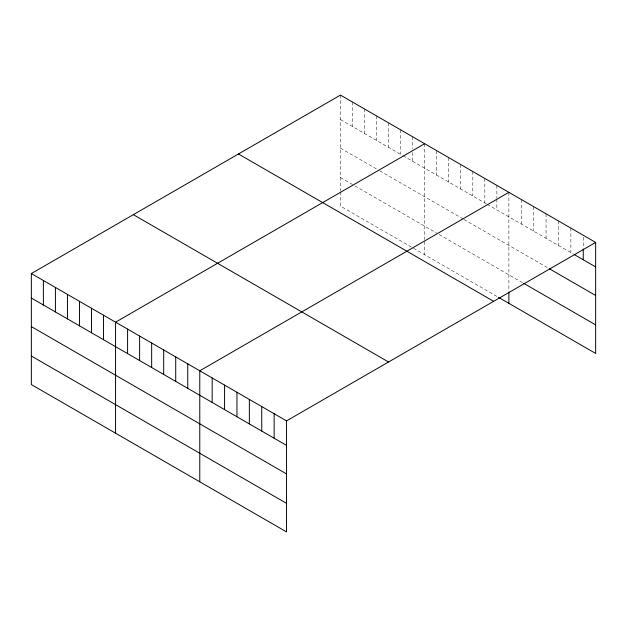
<?xml version="1.0" encoding="UTF-8"?>
<svg xmlns="http://www.w3.org/2000/svg" width="627" height="627" viewBox="0 0 627 627"><rect width="100%" height="100%" fill="white"/><g stroke="black" fill="none" stroke-linecap="round" stroke-linejoin="round"><path stroke-width="0.47" stroke-dasharray="3.13 2.35" d="M340.461 119.585L402.213 155.237M403.02 155.7L486.427 203.861M487.226 204.324L573.337 254.037M340.461 148.137L378.959 170.364M379.758 170.826L463.173 218.98M463.972 219.45L548.547 268.278M340.461 177.559L352.492 184.503M354.898 185.89L436.706 233.119M439.112 234.514L522.934 282.91M496.85 296.406L340.461 206.111L340.461 191.831M583.251 237.233L583.251 248.002M570.86 228.118L570.86 252.603M558.461 220.963L558.461 245.447M546.07 213.799L546.07 238.291M533.671 206.644L533.671 231.136M521.28 199.488L521.28 223.98M508.881 192.332L508.881 290.975M496.85 185.388L496.85 198.124M496.85 199.104L496.85 209.88M484.82 178.444L484.82 202.929M472.797 171.5L472.797 195.985M460.767 164.548L460.767 189.04M448.736 157.604L448.736 182.096M436.706 150.66L436.706 175.152M424.675 143.716L424.675 239.498M424.675 241.403L424.675 254.734M412.644 136.764L412.644 148.521M412.644 152.439L412.644 161.257M400.614 129.82L400.614 154.313M388.583 122.876L388.583 147.369M376.553 115.932L376.553 140.417M364.522 108.988L364.522 133.473M352.492 102.036L352.492 126.529M340.461 95.092L340.461 190.882"/><path stroke-width="0.94" d="M595.65 242.43L286.539 420.889L286.539 531.908L31.35 384.57L31.35 273.552L340.461 95.092L595.65 242.43L595.65 353.448L498.457 297.331M424.675 143.716L115.564 322.176L115.564 433.194M508.881 192.332L199.778 370.792L199.778 481.81M574.167 254.515L595.65 266.914M549.377 268.756L595.65 295.474M523.757 283.38L595.65 324.888M238.456 153.983L493.645 301.321M133.355 214.661L388.544 361.998M31.35 273.552L286.539 420.889M31.35 298.044L286.539 445.382M31.35 326.596L286.539 473.934M31.35 356.018L286.539 503.356M583.251 248.982L583.251 259.758M508.881 291.931L508.881 303.35M274.148 413.734L274.148 438.226M261.749 406.578L261.749 431.062M249.358 399.423L249.358 423.907M236.959 392.267L236.959 416.751M224.568 385.111L224.568 409.596M212.169 377.956L212.169 402.44M187.747 363.848L187.747 388.34M175.717 356.904L175.717 381.396M163.686 349.96L163.686 374.444M151.656 343.016L151.656 367.5M139.625 336.064L139.625 360.556M127.594 329.12L127.594 353.612M103.533 315.232L103.533 339.716M91.503 308.288L91.503 332.772M79.472 301.336L79.472 325.828M67.442 294.392L67.442 318.884M55.411 287.448L55.411 311.933M43.381 280.504L43.381 304.988"/></g></svg>
